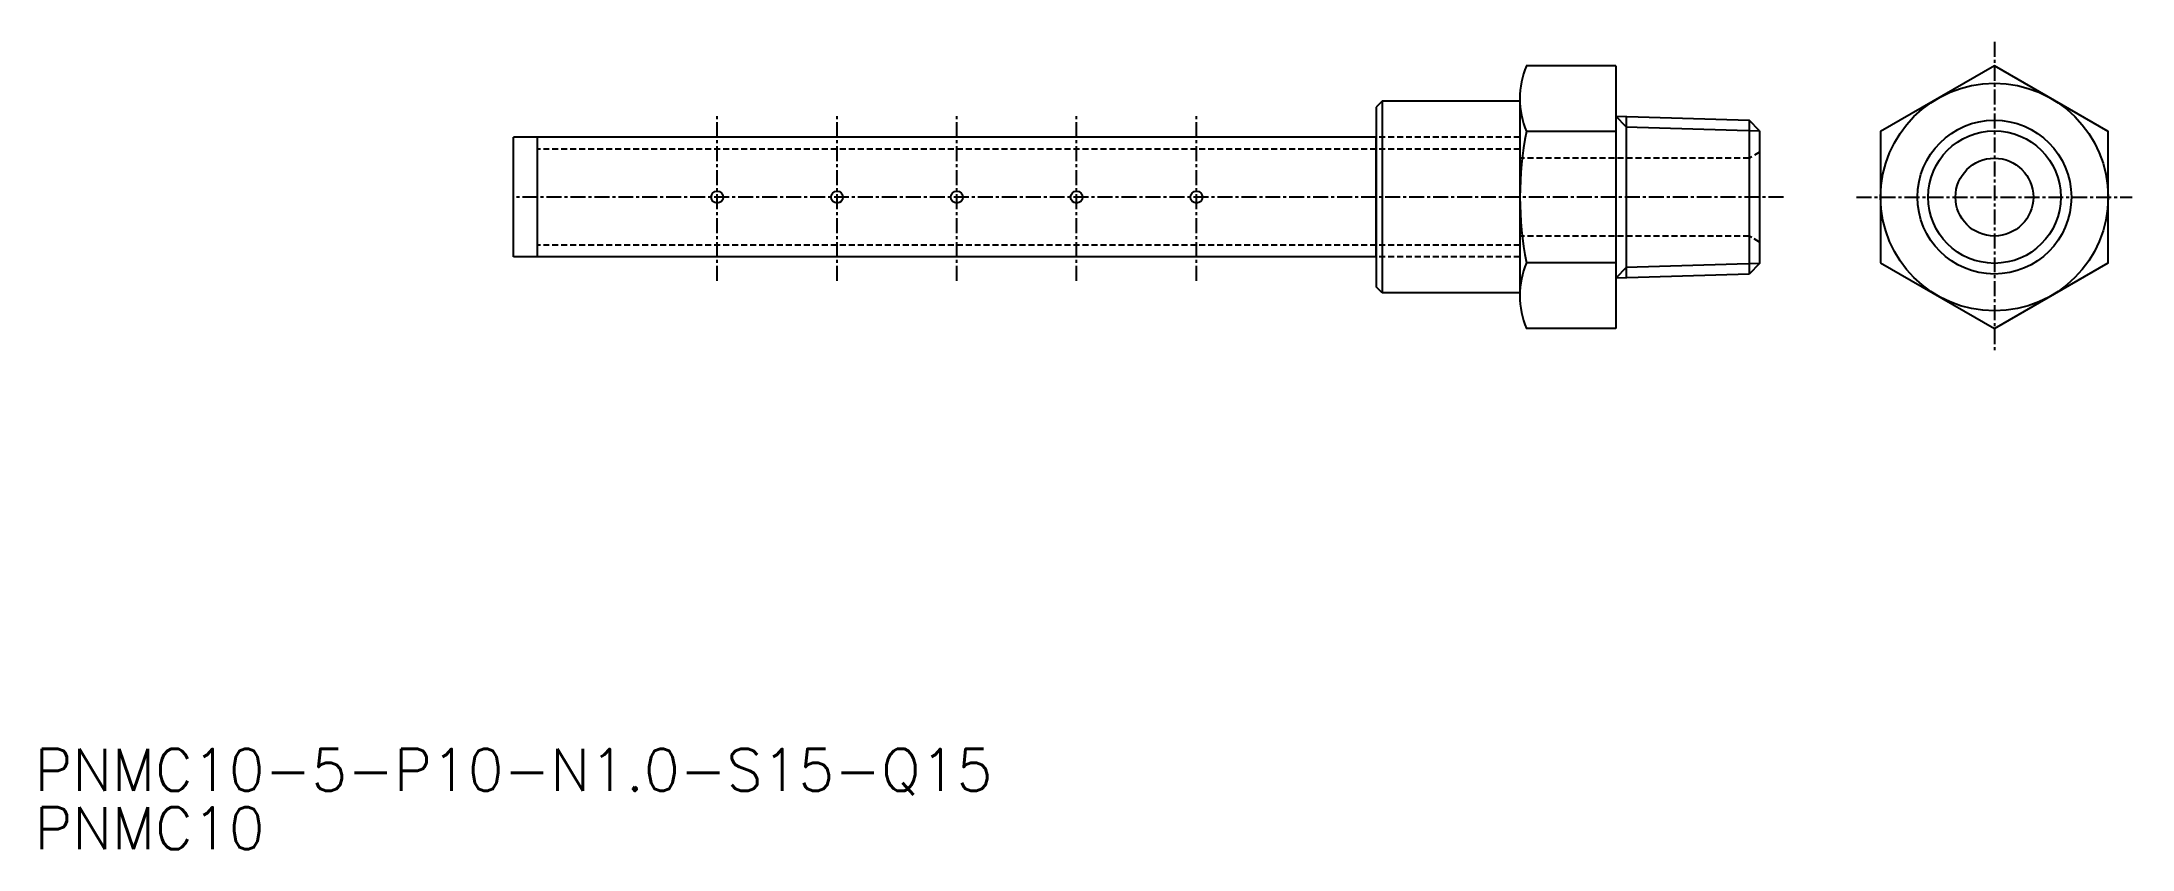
# Model space of a CAD drawing. Extents: x -219 to -44, y 72 to 140.
import ezdxf

# ---------------------------------------------------------------- set-up
doc = ezdxf.new("R2010")
doc.units = 0
doc.linetypes.add('CENTER', pattern=[2, 1.25, -0.25, 0.25, -0.25])
doc.linetypes.add('DASHED', pattern=[0.75, 0.5, -0.25])
doc.layers.get('0').update_dxf_attribs({"linetype": 'CONTINUOUS'})
doc.layers.add('CENTER', color=1, linetype='CENTER')
doc.styles.get("Standard").update_dxf_attribs({"font": 'txt.shx', "bigfont": '@extfont2.shx'})

msp = doc.modelspace()

# ---------------------------------------------------------------- linework, layer by layer
for p, q in [((-87.46, 137.69), (-94.93, 137.69)), ((-87.46, 137.69), (-87.46, 115.75)), ((-106.96, 134.72), (-107.46, 134.22)), ((-95.46, 134.72), (-106.96, 134.72)), ((-106.96, 134.72), (-106.96, 118.72)), ((-95.47, 134.94), (-95.47, 118.49)), ((-107.46, 134.22), (-107.46, 123.72)), ((-87.46, 133.48), (-76.32, 133.13)), ((-75.46, 132.25), (-76.32, 133.13)), ((-87.46, 132.2), (-94.93, 132.2)), ((-87.46, 132.25), (-87.46, 121.18)), ((-75.46, 132.25), (-75.46, 121.18)), ((-107.46, 123.72), (-107.46, 119.22)), ((-87.46, 121.23), (-94.93, 121.23)), ((-87.46, 121.7), (-87.46, 117.48)), ((-75.46, 121.18), (-76.32, 120.3)), ((-106.96, 118.72), (-107.46, 119.22)), ((-95.46, 118.72), (-106.96, 118.72)), ((-76.32, 120.3), (-87.46, 119.95)), ((-87.46, 115.75), (-94.93, 115.75))]:
    msp.add_line(p, q)
at = {"color": 3}
for p, q in [((-86.6, 132.6), (-87.46, 133.48)), ((-86.6, 133.46), (-86.6, 119.98)), ((-86.6, 132.6), (-75.46, 132.25)), ((-76.32, 133.13), (-76.32, 120.3)), ((-86.6, 120.83), (-87.46, 119.95)), ((-75.46, 121.18), (-86.6, 120.83))]:
    msp.add_line(p, q, dxfattribs=at)
at = {"color": 7, "linetype": 'CONTINUOUS'}
for p, q in [((-107.46, 131.72), (-179.46, 131.72)), ((-179.46, 121.72), (-179.46, 131.72)), ((-177.46, 121.72), (-177.46, 131.72)), ((-107.46, 121.72), (-107.46, 131.72)), ((-107.46, 121.72), (-179.46, 121.72))]:
    msp.add_line(p, q, dxfattribs=at)
at = {"color": 3, "linetype": 'DASHED'}
for p, q in [((-95.47, 131.72), (-107.46, 131.72)), ((-95.47, 130.72), (-177.46, 130.72)), ((-76.32, 129.97), (-95.47, 129.97)), ((-75.46, 130.47), (-76.31, 129.97)), ((-95.47, 122.72), (-177.46, 122.72)), ((-76.32, 123.47), (-95.47, 123.47)), ((-75.47, 122.97), (-76.32, 123.47)), ((-95.47, 121.72), (-107.46, 121.72))]:
    msp.add_line(p, q, dxfattribs=at)
msp.add_lwpolyline([(-65.36, 121.23), (-55.86, 115.75), (-46.36, 121.23), (-46.36, 132.2), (-55.86, 137.69), (-65.36, 132.2)], close=True)
for radius in [9.5, 6.42]:
    msp.add_circle((-55.86, 126.72), radius)
at = {"color": 3}
msp.add_circle((-55.86, 126.72), 5.53, dxfattribs=at)
at = {"color": 7, "linetype": 'CONTINUOUS'}
for centre, radius in [((-55.86, 126.72), 3.25), ((-162.46, 126.72), 0.5), ((-152.46, 126.72), 0.5), ((-142.46, 126.72), 0.5), ((-132.46, 126.72), 0.5), ((-122.46, 126.72), 0.5)]:
    msp.add_circle(centre, radius, dxfattribs=at)
for centre, radius, start, end in [((-88.35, 134.94), 7.12, 157.3565, 202.6435), ((-67.5, 126.72), 27.96, 168.6887, 191.3113), ((-88.35, 118.49), 7.12, 157.3565, 202.6435)]:
    msp.add_arc(centre, radius, start, end)
at = {"layer": 'CENTER', "color": 1, "linetype": 'CENTER'}
for p, q in [((-55.86, 139.69), (-55.86, 113.75)), ((-162.46, 119.72), (-162.46, 133.72)), ((-152.46, 119.72), (-152.46, 133.72)), ((-142.46, 119.72), (-142.46, 133.72)), ((-132.46, 119.72), (-132.46, 133.72)), ((-122.46, 119.72), (-122.46, 133.72)), ((-73.46, 126.72), (-179.46, 126.72)), ((-67.36, 126.72), (-44.36, 126.72))]:
    msp.add_line(p, q, dxfattribs=at)

# ---------------------------------------------------------------- texts
at = {"color": 7, "linetype": 'CONTINUOUS'}
for s, p in [('PNMC10-5-P10-N1.0-S15-Q15', (-219.43, 77.15)), ('PNMC10', (-219.43, 72.28))]:
    msp.add_text(s, height=3.5, dxfattribs=at).set_placement(p)

doc.saveas('drawing.dxf')
